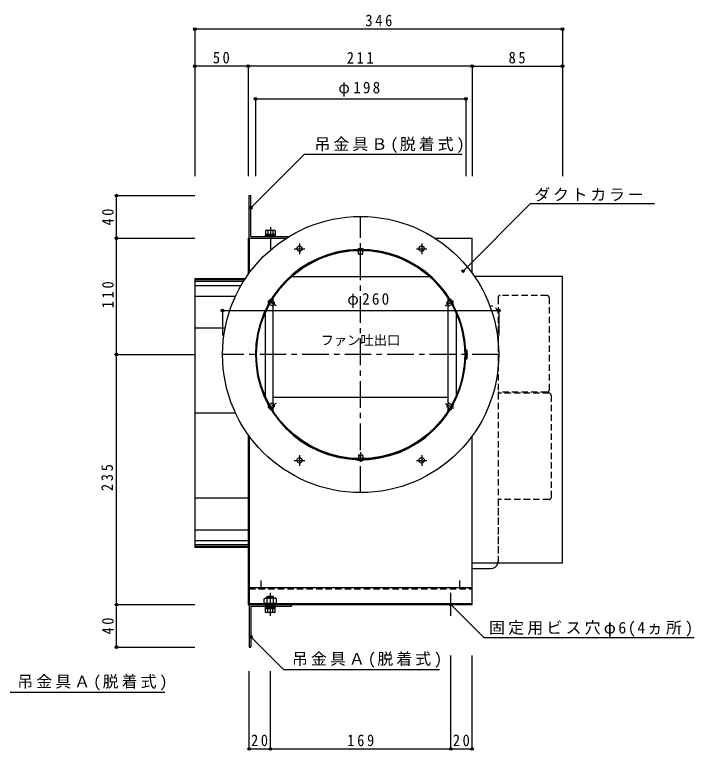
# Model space of a CAD drawing. Units: millimetres at full size, sheet at 1:5. Extents: x -929 to 1004, y -622 to 718.
# Drawn here: x -288 to 352, y -70 to 622 of the extents above; entities that cross this region are included whole.
import ezdxf
from ezdxf.enums import TextEntityAlignment as Align

# ---------------------------------------------------------------- set-up
doc = ezdxf.new("R2010")
doc.units = ezdxf.units.MM
doc.header["$LTSCALE"] = 5
doc.header["$PDMODE"] = 32
doc.header["$PDSIZE"] = 2.5
doc.linetypes.add('CHAIN1', pattern=[8, 5, -1, 1, -1])
doc.linetypes.add('DASHED1', pattern=[1.8, 1.2, -0.6])
doc.layers.add('0-0', color=7, linetype='Continuous')
doc.styles.add('ＭＳ ゴシック', font='')
doc.styles.get('ＭＳ ゴシック').set_extended_font_data('MS Gothic')

msp = doc.modelspace()

# ---------------------------------------------------------------- linework, layer by layer
at = {"layer": '0-0', "color": 4}
for p, q in [((227.905, 608.737), (-118.095, 608.737)), ((-118.095, 608.737), (-118.095, 470.409)), ((227.905, 608.737), (227.905, 470.409)), ((227.905, 608.737), (227.905, 470.409)), ((227.905, 608.737), (227.905, 470.409)), ((-68.095, 573.794), (-118.095, 573.794)), ((-118.095, 573.794), (-118.095, 470.409)), ((142.905, 573.794), (-68.095, 573.794)), ((-68.095, 573.794), (-68.095, 470.409)), ((142.905, 573.794), (142.905, 470.409)), ((142.905, 573.794), (227.905, 573.794)), ((142.905, 573.794), (142.905, 470.409)), ((227.905, 573.794), (227.905, 470.409)), ((-61.095, 543.155), (136.905, 543.155)), ((-61.095, 543.155), (-61.095, 470.409)), ((136.905, 543.155), (136.905, 470.409)), ((-65.495, 440.407), (-14.95, 490.952)), ((-14.95, 490.952), (133.418, 490.952)), ((-191.968, 411.94), (-191.968, 451.94)), ((-191.968, 451.94), (-118.151, 451.94)), ((134.321, 381.003), (197.847, 444.529)), ((197.847, 444.529), (314.744, 444.529)), ((-51.095, 419.34), (-51.713, 418.982)), ((-51.713, 418.982), (-51.713, 415.84)), ((-51.713, 415.84), (-42.476, 415.84)), ((-51.695, 415.84), (-42.495, 415.84)), ((-51.695, 415.84), (-51.695, 414.54)), ((-51.095, 419.34), (-43.095, 419.34)), ((-49.404, 418.982), (-49.404, 415.84)), ((-47.12, 415.84), (-47.469, 414.54)), ((-46.72, 415.84), (-47.069, 414.54)), ((-44.785, 418.982), (-44.785, 415.84)), ((-43.095, 419.34), (-42.476, 418.982)), ((-42.495, 415.84), (-42.495, 414.54)), ((-42.476, 418.982), (-42.476, 415.84)), ((-191.968, 302.347), (-191.968, 411.94)), ((-191.968, 411.94), (-118.151, 411.94)), ((-42.095, 414.54), (-52.095, 414.54)), ((-52.095, 414.54), (-52.095, 413.54)), ((-52.095, 413.54), (-42.095, 413.54)), ((-51.695, 414.54), (-42.495, 414.54)), ((-47.095, 415.04), (-47.095, 415.04)), ((-45.845, 415.04), (-45.844, 415.04)), ((-42.095, 413.54), (-42.095, 414.54)), ((-92.095, 343.802), (167.905, 343.802)), ((-92.095, 343.802), (-92.095, 320.216)), ((167.905, 343.802), (167.905, 320.216)), ((-191.968, 66.94), (-191.968, 302.347)), ((-191.968, 302.347), (-118.151, 302.347)), ((-42.195, 72.94), (-51.995, 72.94)), ((-50.095, 74.498), (-49.553, 75.04)), ((-50.095, 74.498), (-44.095, 74.498)), ((-50.095, 72.94), (-50.095, 74.498)), ((-49.981, 67.94), (-49.981, 72.435)), ((-49.553, 75.04), (-44.636, 75.04)), ((-49.553, 72.94), (-49.553, 75.04)), ((-48.345, 75.04), (-48.345, 75.04)), ((-47.095, 75.04), (-47.095, 75.04)), ((-44.636, 75.04), (-44.095, 74.498)), ((-44.636, 72.94), (-44.636, 75.04)), ((-44.208, 67.94), (-44.208, 72.435)), ((-44.095, 72.94), (-44.095, 74.498)), ((121.655, 75.04), (121.655, 75.04)), ((122.905, 75.04), (122.905, 75.04)), ((-191.968, 26.94), (-191.968, 66.94)), ((-191.968, 66.94), (-118.151, 66.94)), ((-41.321, 67.94), (-52.868, 67.94)), ((-42.095, 65.34), (-52.095, 65.34)), ((-52.095, 65.34), (-52.095, 64.34)), ((-52.095, 64.34), (-42.095, 64.34)), ((-51.713, 59.897), (-51.713, 63.04)), ((-42.476, 63.04), (-51.713, 63.04)), ((-42.495, 64.34), (-51.695, 64.34)), ((-51.695, 63.04), (-51.695, 64.34)), ((-42.495, 63.04), (-51.695, 63.04)), ((-49.404, 59.897), (-49.404, 63.04)), ((-48.345, 63.84), (-48.345, 63.84)), ((-47.469, 63.04), (-47.12, 64.34)), ((-47.095, 63.84), (-47.095, 63.84)), ((-47.069, 63.04), (-46.72, 64.34)), ((-44.785, 59.897), (-44.785, 63.04)), ((-42.495, 63.04), (-42.495, 64.34)), ((-42.476, 59.897), (-42.476, 63.04)), ((-42.095, 64.34), (-42.095, 65.34)), ((121.655, 63.84), (121.655, 63.84)), ((122.905, 66.94), (153.951, 35.894)), ((122.905, 63.84), (122.905, 63.84)), ((-51.095, 59.54), (-51.713, 59.897)), ((-43.095, 59.54), (-51.095, 59.54)), ((-43.095, 59.54), (-42.476, 59.897)), ((153.951, 35.894), (352.09, 35.894)), ((-191.968, 26.94), (-118.151, 26.94)), ((122.905, -68.938), (122.905, 19.011)), ((142.905, -68.938), (142.905, 19.011)), ((-67.095, -68.938), (-67.095, 4.311)), ((-47.095, -68.938), (-47.095, 4.311)), ((-292.086, -15.471), (-146.465, -15.471)), ((-67.095, -68.938), (-47.095, -68.938)), ((-47.095, -68.938), (122.905, -68.938)), ((122.905, -68.938), (142.905, -68.938))]:
    msp.add_line(p, q, dxfattribs=at)
at = {"layer": '0-0'}
for p, q in [((-65.495, 413.54), (-65.495, 451.94)), ((-68.095, 411.94), (-32.019, 411.94)), ((-68.095, 411.94), (-68.095, 377.606)), ((-67.095, 411.94), (-67.095, 378.995)), ((-65.495, 413.54), (-29.445, 413.54)), ((107.83, 411.94), (142.905, 411.94)), ((142.905, 378.995), (142.905, 411.94)), ((41.105, 401.347), (34.705, 401.347)), ((35.905, 397.347), (35.905, 400.347)), ((36.305, 401.334), (36.305, 400.847)), ((39.405, 400.847), (36.405, 400.847)), ((39.405, 396.847), (36.405, 396.847)), ((39.505, 401.334), (39.505, 400.847)), ((39.905, 397.347), (39.905, 400.347)), ((-118.095, 373.94), (-70.605, 373.94)), ((-118.095, 373.94), (-70.605, 373.94)), ((227.905, 375.94), (145.069, 375.94)), ((227.905, 105.94), (227.905, 375.94)), ((-118.095, 373.54), (-70.868, 373.54)), ((-118.095, 372.94), (-71.258, 372.94)), ((-118.095, 371.44), (-72.213, 371.44)), ((-118.095, 367.44), (-74.624, 367.44)), ((-118.095, 357.44), (-79.843, 357.44)), ((-46.231, 354.618), (-49.431, 349.076)), ((-47.02, 353.226), (-46.598, 352.982)), ((-44.595, 355.241), (-44.595, 249.453)), ((120.405, 249.453), (120.405, 355.241)), ((125.242, 349.076), (122.042, 354.618)), ((122.831, 353.226), (122.409, 352.982)), ((-48.62, 350.455), (-48.198, 350.211)), ((-46.648, 352.896), (-48.148, 350.298)), ((-45.367, 348.115), (-47.965, 349.615)), ((-43.367, 351.579), (-45.965, 353.079)), ((-43.184, 350.896), (-44.684, 348.298)), ((120.495, 348.298), (118.995, 350.896)), ((119.178, 351.579), (121.776, 353.079)), ((121.178, 348.115), (123.776, 349.615)), ((123.959, 350.298), (122.459, 352.896)), ((124.431, 350.455), (124.009, 350.211)), ((-52.095, 341.128), (-52.095, 263.565)), ((127.905, 341.128), (127.905, 263.565)), ((-118.095, 327.44), (-89.65, 327.44)), ((136.796, 306.347), (137.823, 306.347)), ((136.844, 305.847), (137.823, 305.847)), ((136.844, 305.347), (137.345, 305.347)), ((137.323, 298.847), (137.823, 298.847)), ((137.323, 298.347), (137.823, 298.347)), ((-45.367, 256.579), (-47.965, 255.079)), ((-44.684, 256.396), (-43.184, 253.798)), ((120.405, 261.94), (-44.595, 261.94)), ((118.995, 253.798), (120.495, 256.396)), ((121.178, 256.579), (123.776, 255.079)), ((-49.431, 255.618), (-46.231, 250.076)), ((-48.62, 254.239), (-48.198, 254.482)), ((-48.148, 254.396), (-46.648, 251.798)), ((-47.02, 251.468), (-46.598, 251.711)), ((-43.367, 253.115), (-45.965, 251.615)), ((119.178, 253.115), (121.776, 251.615)), ((122.042, 250.076), (125.242, 255.618)), ((122.831, 251.468), (122.409, 251.711)), ((122.459, 251.798), (123.959, 254.396)), ((124.431, 254.239), (124.009, 254.482)), ((-118.095, 247.44), (-79.93, 247.44)), ((-68.095, 227.087), (-68.095, 66.94)), ((-67.095, 225.698), (-67.095, 82.94)), ((142.905, 82.94), (142.905, 225.698)), ((36.405, 207.847), (39.405, 207.847)), ((34.705, 203.347), (41.105, 203.347)), ((35.905, 207.347), (35.905, 204.347)), ((36.305, 203.36), (36.305, 203.847)), ((36.405, 203.847), (39.405, 203.847)), ((39.505, 203.36), (39.505, 203.847)), ((39.905, 207.347), (39.905, 204.347)), ((-118.095, 167.44), (-68.095, 167.44)), ((-118.095, 137.44), (-68.095, 137.44)), ((-118.095, 127.44), (-68.095, 127.44)), ((-118.095, 123.44), (-68.095, 123.44)), ((-118.095, 121.94), (-68.095, 121.94)), ((-118.095, 121.34), (-68.095, 121.34)), ((227.905, 105.94), (142.908, 105.94)), ((142.905, 100.94), (160.405, 100.94)), ((142.905, 100.94), (160.405, 100.94)), ((-67.095, 92.94), (-67.095, 66.94)), ((142.905, 66.94), (142.905, 92.94)), ((-67.095, 82.94), (141.905, 82.94)), ((-68.095, 66.94), (142.905, 66.94)), ((-67.095, 67.94), (142.905, 67.94)), ((-65.495, 65.34), (-27.095, 65.34)), ((-65.495, 65.34), (-65.495, 26.94)), ((-27.095, 66.94), (-27.095, 65.34))]:
    msp.add_line(p, q, dxfattribs=at)
at = {"layer": '0-0', "color": 4, "linetype": 'CHAIN1'}
for p, q in [((37.905, 172.347), (37.905, 432.347)), ((-47.095, 422.34), (-47.095, 400.84)), ((-24.595, 401.94), (-14.595, 401.94)), ((-19.595, 406.94), (-19.595, 396.94)), ((37.905, 394.183), (37.905, 403.382)), ((90.405, 401.94), (100.405, 401.94)), ((95.405, 406.94), (95.405, 396.94)), ((-41.627, 348.265), (-49.594, 352.864)), ((117.438, 348.265), (125.404, 352.864)), ((167.905, 302.347), (-92.095, 302.347)), ((-41.627, 256.429), (-49.594, 251.829)), ((117.438, 256.429), (125.404, 251.829)), ((-19.595, 207.754), (-19.595, 197.754)), ((37.905, 210.51), (37.905, 201.312)), ((95.405, 207.754), (95.405, 197.754)), ((-24.595, 202.754), (-14.595, 202.754)), ((90.405, 202.754), (100.405, 202.754)), ((-55.595, 82.19), (-55.595, 89.69)), ((131.405, 82.19), (131.405, 89.69)), ((-47.095, 56.54), (-47.095, 78.04)), ((122.905, 56.54), (122.905, 78.04))]:
    msp.add_line(p, q, dxfattribs=at)
at = {"layer": '0-0', "linetype": 'DASHED1'}
for p, q in [((167.405, 355.94), (167.405, 107.94)), ((167.405, 355.94), (167.405, 340.94)), ((213.405, 357.94), (169.405, 357.94)), ((213.405, 357.94), (169.405, 357.94)), ((215.405, 355.94), (215.405, 268.94)), ((215.405, 355.94), (215.405, 268.94)), ((213.405, 266.94), (167.405, 266.94)), ((213.405, 266.94), (167.405, 266.94)), ((167.405, 266.94), (167.405, 265.94)), ((215.405, 265.94), (167.405, 265.94)), ((215.405, 265.94), (167.405, 265.94)), ((217.405, 263.94), (217.405, 167.94)), ((217.405, 263.94), (217.405, 167.94)), ((215.405, 165.94), (167.405, 165.94)), ((215.405, 165.94), (167.405, 165.94)), ((167.405, 165.94), (167.405, 107.94)), ((-67.095, 81.94), (142.905, 81.94))]:
    msp.add_line(p, q, dxfattribs=at)
at = {"layer": '0-0'}
for points in [[(-67.095, 411.94), (-67.095, 451.94), (-65.495, 451.94)], [(-118.095, 373.94), (-118.095, 120.94), (-68.095, 120.94)], [(-26.81, 375.94), (35.665, 375.94), (102.621, 375.94)], [(-67.095, 66.94), (-67.095, 26.94), (-65.495, 26.94)]]:
    msp.add_lwpolyline(points, dxfattribs=at)
at = {"layer": '0-0', "color": 4}
for points in [[(-52.868, 67.94), (-52.868, 72.435), (-51.995, 72.94)], [(-41.321, 67.94), (-41.321, 72.435), (-42.195, 72.94)], [(-65.495, 36.576), (-34.855, 5.936), (112.17, 5.936)]]:
    msp.add_lwpolyline(points, dxfattribs=at)
at = {"layer": '0-0'}
for centre, radius in [((37.905, 302.347), 130), ((-19.595, 401.94), 2.5), ((95.405, 401.94), 2.5), ((37.905, 302.347), 98), ((-19.595, 202.754), 2.5), ((95.405, 202.754), 2.5)]:
    msp.add_circle(centre, radius, dxfattribs=at)
at = {"layer": '0-0', "color": 4}
for centre, radius, start, end in [((-50.559, 417.295), 2.045, 55.61575, 124.38423), ((-47.095, 411.697), 7.643, 72.41203, 107.58795), ((-43.63, 417.295), 2.045, 55.61575, 124.38423), ((-51.425, 70.326), 2.556, 55.61586, 124.38412), ((-47.095, 63.329), 9.553, 72.41209, 107.58789), ((-42.765, 70.326), 2.556, 55.61586, 124.38412), ((-50.559, 61.584), 2.045, 235.61575, 304.38423), ((-47.095, 67.182), 7.643, 252.41203, 287.58795), ((-43.63, 61.584), 2.045, 235.61575, 304.38423)]:
    msp.add_arc(centre, radius, start, end, dxfattribs=at)
at = {"layer": '0-0'}
for centre, radius, start, end in [((37.905, 395.347), 6.8, 61.92751, 118.07248), ((37.905, 302.347), 99, 2.31561, 357.90051), ((37.905, 302.347), 98.5, 2.22044, 1.66447), ((36.405, 400.347), 0.5, 90, 180), ((36.405, 397.347), 0.5, 180, 270), ((39.405, 400.347), 0.5, 0, 90), ((39.405, 397.347), 0.5, 270, 0), ((-42.635, 348.847), 6.8, 121.92751, 178.07248), ((118.446, 348.847), 6.8, 1.92751, 58.07248), ((-47.715, 350.048), 0.5, 150, 240), ((-46.215, 352.646), 0.5, 60, 150), ((-45.117, 348.548), 0.5, 240, 330), ((-43.617, 351.146), 0.5, 330, 60), ((119.428, 351.146), 0.5, 120, 210), ((120.928, 348.548), 0.5, 210, 300), ((122.026, 352.646), 0.5, 30, 120), ((123.526, 350.048), 0.5, 300, 30), ((136.796, 306.347), 0.5, 183.11968, 270), ((136.844, 305.347), 0.5, 90, 182.33925), ((63.405, 302.347), 73, 1.65388, 2.33925), ((63.405, 302.347), 73.5, 357.28905, 2.33925), ((63.405, 302.347), 74, 357.28905, 2.32344), ((137.345, 305.347), 0.5, 2.32344, 90), ((137.823, 305.847), 0.5, 2.69274, 90), ((63.405, 302.347), 74.5, 357.30726, 2.69274), ((63.405, 302.347), 75, 357.30726, 2.69274), ((137.323, 298.847), 0.5, 177.28905, 270), ((137.823, 298.847), 0.5, 270, 357.30726), ((-45.117, 256.146), 0.5, 30, 120), ((120.928, 256.146), 0.5, 60, 150), ((-42.635, 255.847), 6.8, 181.92751, 238.07248), ((-47.715, 254.646), 0.5, 120, 210), ((-46.215, 252.048), 0.5, 210, 300), ((-43.617, 253.548), 0.5, 300, 30), ((119.428, 253.548), 0.5, 150, 240), ((122.026, 252.048), 0.5, 240, 330), ((118.446, 255.847), 6.8, 301.92751, 358.07248), ((123.526, 254.646), 0.5, 330, 60), ((36.405, 207.347), 0.5, 90, 180), ((39.405, 207.347), 0.5, 0, 90), ((37.905, 209.347), 6.8, 241.92751, 298.07248), ((36.405, 204.347), 0.5, 180, 270), ((39.405, 204.347), 0.5, 270, 0), ((160.405, 107.94), 7, 270, 343.39845)]:
    msp.add_arc(centre, radius, start, end, dxfattribs=at)
at = {"layer": '0-0', "linetype": 'DASHED1'}
for centre, radius, start, end in [((169.405, 355.94), 2, 90, 180), ((169.405, 355.94), 2, 90, 180), ((213.405, 355.94), 2, 0, 90), ((213.405, 355.94), 2, 0, 90), ((160.405, 340.94), 7, 360, 90), ((160.405, 340.94), 7, 360, 90), ((213.405, 268.94), 2, 270, 0), ((213.405, 268.94), 2, 270, 0), ((215.405, 263.94), 2, 0, 90), ((215.405, 263.94), 2, 0, 90), ((215.405, 167.94), 2, 270, 0), ((215.405, 167.94), 2, 270, 0), ((160.405, 107.94), 7, 343.39845, 360), ((160.405, 107.94), 7, 343.39845, 360)]:
    msp.add_arc(centre, radius, start, end, dxfattribs=at)
at = {"layer": '0-0', "color": 5}
for p in [(-118.095, 608.737), (227.905, 608.737), (-118.095, 573.794), (-68.095, 573.794), (142.905, 573.794), (227.905, 573.794), (-61.095, 543.155), (136.905, 543.155), (-191.968, 451.94), (-65.495, 440.407), (-191.968, 411.94), (134.321, 381.003), (-92.095, 343.802), (167.905, 343.802), (-191.968, 302.347), (-191.968, 66.94), (122.905, 66.94), (-65.495, 36.576), (-191.968, 26.94), (-67.095, -68.938), (-47.095, -68.938), (122.905, -68.938), (142.905, -68.938)]:
    msp.add_point(p, dxfattribs=at)

# ---------------------------------------------------------------- texts
at = {"layer": '0-0', "color": 4, "style": 'ＭＳ ゴシック'}
msp.add_text('ファン吐出口', height=9.164, dxfattribs=at).set_placement((0.259, 308.537), align=Align.BOTTOM_LEFT)
at = {"layer": '0-0', "char_height": 11, "attachment_point": 7, "style": 'ＭＳ ゴシック'}
for s, insert in [('\\T1.38;\\W0.9;346', (42.405, 611.237)), ('\\T1.36;\\W0.9;50', (-101.22, 576.294)), ('\\T1.38;\\W0.9;211', (24.905, 576.294)), ('\\T1.36;\\W0.9;85', (177.28, 576.294)), ('\\T1.29;\\W0.95;φ198', (16.988, 545.275)), ('\\T1.19;吊金具Ｂ(脱着式)', (-5.538, 492.086)), ('\\T1.17;ダクトカラー', (201.507, 446.442)), ('\\T1.29;\\W0.95;φ260', (25.405, 346.302)), ('\\T1.2;固定用ビス穴φ6(4ヵ所)', (158.849, 36.771)), ('\\T1.19;吊金具Ａ(脱着式)', (-26.688, 7.497)), ('\\T1.19;吊金具Ａ(脱着式)', (-285.323, -13.91)), ('\\T1.36;\\W0.9;20', (-65.22, -66.438)), ('\\T1.38;\\W0.9;169', (25.405, -66.438)), ('\\T1.36;\\W0.9;20', (124.78, -66.438))]:
    msp.add_mtext(s, dxfattribs=dict(at, insert=insert))
at = {"layer": '0-0', "char_height": 11, "attachment_point": 7, "rotation": 90, "style": 'ＭＳ ゴシック'}
for s, insert in [('\\T1.36;\\W0.9;40', (-194.468, 423.815)), ('\\T1.38;\\W0.9;110', (-194.457, 345.962)), ('\\T1.38;\\W0.9;235', (-195.168, 173.866)), ('\\T1.36;\\W0.9;40', (-194.468, 38.815))]:
    msp.add_mtext(s, dxfattribs=dict(at, insert=insert))

doc.saveas('drawing.dxf')
